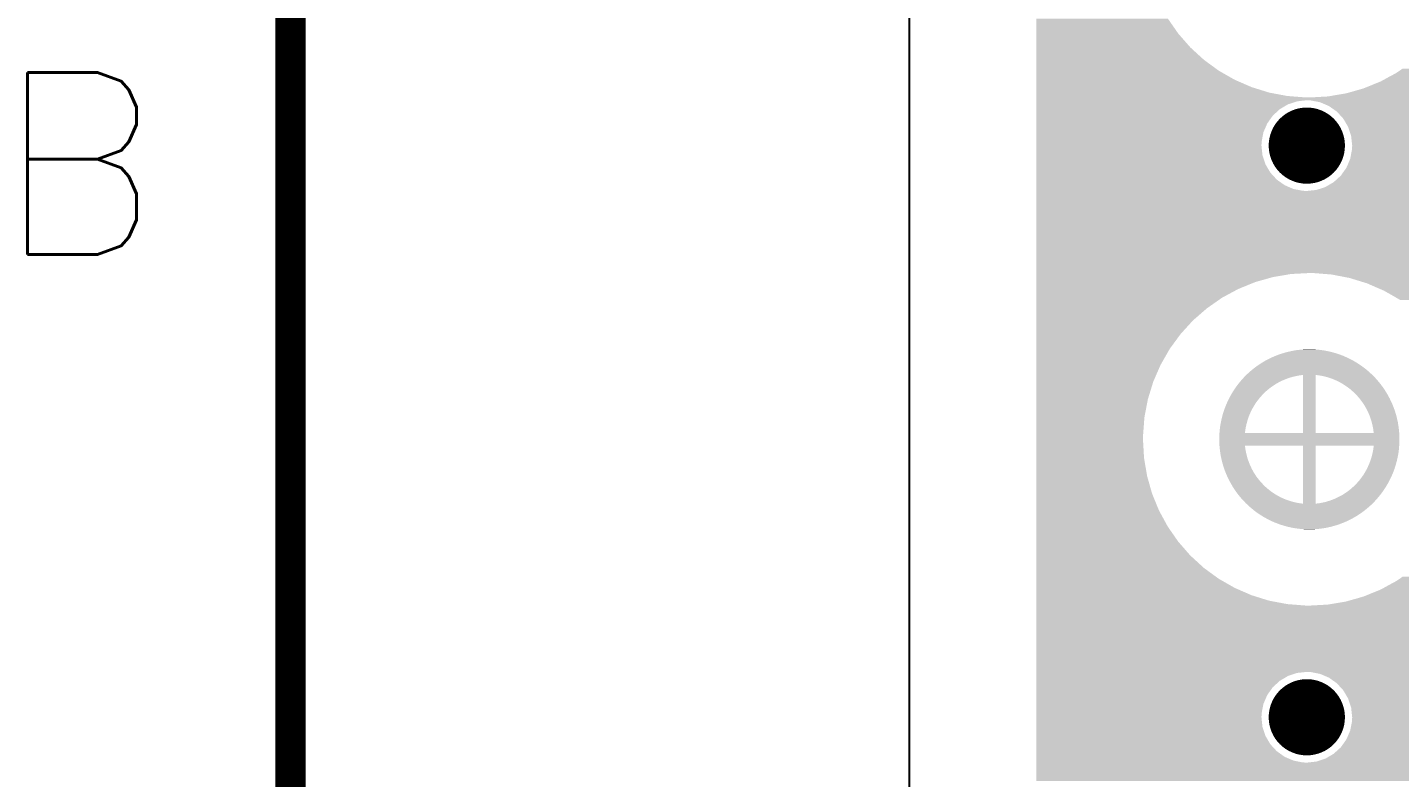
# Model space of a CAD drawing. Extents: x 295 to 953, y 10 to 290.
# Drawn here: x 487.64 to 510.26, y 207.37 to 219.75 of the extents above; entities that cross this region are included whole.
import ezdxf
from ezdxf.enums import TextEntityAlignment as Align

# ---------------------------------------------------------------- set-up
doc = ezdxf.new("R2010")
doc.units = 0
doc.header["$LTSCALE"] = 5
doc.header["$MEASUREMENT"] = 0
doc.layers.get('0').update_dxf_attribs({"linetype": 'CONTINUOUS', "lineweight": 25})
doc.layers.add('문자', color=4, linetype='CONTINUOUS')
doc.layers.add('테두리', color=3, linetype='CONTINUOUS')
doc.styles.get("Standard").update_dxf_attribs({"font": 'simplex.shx'})

# ---------------------------------------------------------------- blocks, each defined once
blk = doc.blocks.new('C')
at = {"layer": '테두리', "const_width": 0.5}
blk.add_lwpolyline([(15, 285), (15, 15), (405, 15), (405, 285), (15, 285)], dxfattribs=at)
at = {"layer": '문자'}
blk.add_text('B', height=3, dxfattribs=at).set_placement((11.5, 217.5), align=Align.MIDDLE)

msp = doc.modelspace()

# ---------------------------------------------------------------- linework, layer by layer
msp.add_line((502.179, 232.678), (502.179, 102.326))
msp.add_line((502.179, 232.678), (502.179, 102.326))
at = {"const_width": 0.629}
for points in [[(508.42, 217.796, 1), (509.048, 217.796, 1)], [(508.42, 208.366, 1), (509.048, 208.366, 1)]]:
    msp.add_lwpolyline(points, format="xyb", close=True, dxfattribs=at)
for points in [[(504.275, 219.644), (504.275, 219.893), (506.615, 219.644), (506.442, 219.893)], [(504.275, 219.416), (504.275, 219.644), (506.814, 219.416), (506.615, 219.644)], [(504.275, 219.211), (504.275, 219.416), (507.038, 219.211), (506.814, 219.416)], [(504.275, 219.032), (504.275, 219.211), (507.283, 219.032), (507.038, 219.211)], [(504.275, 218.882), (504.275, 219.032), (507.546, 218.882), (507.283, 219.032)], [(510.151, 218.963), (510.216, 218.999), (517.429, 218.963), (517.436, 218.999)], [(510.216, 218.999), (510.311, 219.065), (517.436, 218.999), (517.449, 219.065)], [(504.275, 218.761), (504.275, 218.882), (507.824, 218.761), (507.546, 218.882)], [(504.275, 218.671), (504.275, 218.761), (508.113, 218.671), (507.824, 218.761)], [(509.669, 218.74), (509.859, 218.817), (514.022, 218.74), (514.107, 218.817)], [(509.859, 218.817), (509.95, 218.854), (514.107, 218.817), (514.17, 218.854)], [(509.95, 218.854), (510.029, 218.897), (514.17, 218.854), (514.244, 218.897)], [(510.029, 218.897), (510.12, 218.947), (514.244, 218.897), (514.394, 218.947)], [(510.12, 218.947), (510.151, 218.963), (514.394, 218.947), (514.551, 218.963)], [(504.275, 218.615), (504.275, 218.671), (508.411, 218.615), (508.113, 218.671)], [(504.275, 218.591), (504.275, 218.615), (508.713, 218.591), (508.411, 218.615)], [(504.275, 218.59), (504.275, 218.591), (508.776, 218.59), (508.713, 218.591)], [(504.275, 218.582), (504.275, 218.59), (513.899, 218.582), (513.905, 218.59)], [(504.275, 218.544), (504.275, 218.582), (513.883, 218.544), (513.899, 218.582)], [(504.275, 218.527), (504.275, 218.544), (508.577, 218.527), (508.734, 218.544)], [(504.275, 218.478), (504.275, 218.527), (508.426, 218.478), (508.577, 218.527)], [(508.8, 218.541), (508.734, 218.544), (513.882, 218.541), (513.883, 218.544)], [(508.776, 218.59), (509.079, 218.607), (513.905, 218.59), (513.917, 218.607)], [(508.955, 218.511), (508.8, 218.541), (513.868, 218.511), (513.882, 218.541)], [(509.079, 218.607), (509.378, 218.657), (513.917, 218.607), (513.952, 218.657)], [(509.378, 218.657), (509.566, 218.71), (513.952, 218.657), (513.99, 218.71)], [(509.566, 218.71), (509.669, 218.74), (513.99, 218.71), (514.022, 218.74)], [(504.275, 218.398), (504.275, 218.478), (508.29, 218.398), (508.426, 218.478)], [(504.275, 218.291), (504.275, 218.398), (508.173, 218.291), (508.29, 218.398)], [(509.1, 218.448), (508.955, 218.511), (513.842, 218.448), (513.868, 218.511)], [(509.117, 218.436), (509.1, 218.448), (513.836, 218.436), (513.842, 218.448)], [(509.229, 218.357), (509.117, 218.436), (513.821, 218.357), (513.836, 218.436)], [(509.299, 218.281), (509.229, 218.357), (513.806, 218.281), (513.821, 218.357)], [(504.275, 218.162), (504.275, 218.291), (508.082, 218.162), (508.173, 218.291)], [(504.275, 218.017), (504.275, 218.162), (508.019, 218.017), (508.082, 218.162)], [(509.336, 218.24), (509.299, 218.281), (513.804, 218.24), (513.806, 218.281)], [(509.351, 218.215), (509.336, 218.24), (513.803, 218.215), (513.804, 218.24)], [(509.416, 218.104), (509.351, 218.215), (513.815, 218.104), (513.803, 218.215)], [(509.431, 218.058), (509.416, 218.104), (513.82, 218.058), (513.815, 218.104)], [(504.275, 217.862), (504.275, 218.017), (507.989, 217.862), (508.019, 218.017)], [(504.275, 217.796), (504.275, 217.862), (507.986, 217.796), (507.989, 217.862)], [(509.465, 217.953), (509.431, 218.058), (513.854, 217.953), (513.82, 218.058)], [(509.47, 217.908), (509.465, 217.953), (513.869, 217.908), (513.854, 217.953)], [(509.482, 217.796), (509.47, 217.908), (513.934, 217.796), (513.869, 217.908)], [(504.275, 217.639), (504.275, 217.796), (508.003, 217.639), (507.986, 217.796)], [(504.275, 217.489), (504.275, 217.639), (508.052, 217.489), (508.003, 217.639)], [(509.449, 217.575), (509.464, 217.655), (514.168, 217.575), (514.056, 217.655)], [(509.464, 217.655), (509.479, 217.73), (514.056, 217.655), (513.987, 217.73)], [(509.479, 217.73), (509.481, 217.771), (513.987, 217.73), (513.949, 217.771)], [(509.481, 217.771), (509.482, 217.796), (513.949, 217.771), (513.934, 217.796)], [(504.275, 217.352), (504.275, 217.489), (508.132, 217.352), (508.052, 217.489)], [(509.331, 217.352), (509.386, 217.43), (535.164, 217.352), (535.118, 217.43)], [(509.386, 217.43), (509.402, 217.467), (535.118, 217.43), (535.097, 217.467)], [(509.402, 217.467), (509.404, 217.47), (514.551, 217.467), (514.485, 217.47)], [(509.404, 217.47), (509.417, 217.5), (514.485, 217.47), (514.33, 217.5)], [(509.417, 217.5), (509.443, 217.563), (514.33, 217.5), (514.185, 217.563)], [(509.443, 217.563), (509.449, 217.575), (514.185, 217.563), (514.168, 217.575)], [(504.275, 217.235), (504.275, 217.352), (508.239, 217.235), (508.132, 217.352)], [(504.275, 217.144), (504.275, 217.235), (508.368, 217.144), (508.239, 217.235)], [(509.092, 217.144), (509.178, 217.194), (535.4, 217.144), (535.329, 217.194)], [(509.178, 217.194), (509.223, 217.235), (535.329, 217.194), (535.271, 217.235)], [(509.223, 217.235), (509.295, 217.301), (535.271, 217.235), (535.211, 217.301)], [(509.295, 217.301), (509.331, 217.352), (535.211, 217.301), (535.164, 217.352)], [(504.275, 217.081), (504.275, 217.144), (508.513, 217.081), (508.368, 217.144)], [(504.275, 217.051), (504.275, 217.081), (508.668, 217.051), (508.513, 217.081)], [(504.275, 217.048), (504.275, 217.051), (508.734, 217.048), (508.668, 217.051)], [(504.275, 216.962), (504.275, 217.048), (573.321, 216.962), (573.17, 217.048)], [(504.275, 216.906), (504.275, 216.962), (573.487, 216.906), (573.321, 216.962)], [(508.734, 217.048), (508.761, 217.051), (535.766, 217.048), (535.7, 217.051)], [(508.761, 217.051), (508.891, 217.065), (535.7, 217.051), (535.63, 217.065)], [(508.891, 217.065), (508.942, 217.081), (535.63, 217.065), (535.545, 217.081)], [(508.942, 217.081), (509.041, 217.114), (535.545, 217.081), (535.469, 217.114)], [(509.041, 217.114), (509.092, 217.144), (535.469, 217.114), (535.4, 217.144)], [(504.275, 216.883), (504.275, 216.906), (573.66, 216.883), (573.487, 216.906)], [(504.275, 216.882), (504.275, 216.883), (573.694, 216.882), (573.66, 216.883)], [(504.275, 216.868), (504.275, 216.882), (630.273, 216.868), (630.273, 216.882)], [(504.275, 216.851), (504.275, 216.868), (514.394, 216.851), (514.551, 216.868)], [(504.275, 216.802), (504.275, 216.851), (514.244, 216.802), (514.394, 216.851)], [(504.275, 216.722), (504.275, 216.802), (514.107, 216.722), (514.244, 216.802)], [(504.275, 216.615), (504.275, 216.722), (513.99, 216.615), (514.107, 216.722)], [(504.275, 216.486), (504.275, 216.615), (513.899, 216.486), (513.99, 216.615)], [(504.275, 216.341), (504.275, 216.486), (513.836, 216.341), (513.899, 216.486)], [(504.275, 216.186), (504.275, 216.341), (513.806, 216.186), (513.836, 216.341)], [(504.275, 216.12), (504.275, 216.186), (513.803, 216.12), (513.806, 216.186)], [(504.275, 215.962), (504.275, 216.12), (513.82, 215.962), (513.803, 216.12)], [(504.275, 215.812), (504.275, 215.962), (513.869, 215.812), (513.82, 215.962)], [(504.275, 215.694), (504.275, 215.812), (513.938, 215.694), (513.869, 215.812)], [(504.275, 215.678), (504.275, 215.694), (508.473, 215.678), (508.776, 215.694)], [(504.275, 215.627), (504.275, 215.678), (508.174, 215.627), (508.473, 215.678)], [(504.275, 215.545), (504.275, 215.627), (507.883, 215.545), (508.174, 215.627)], [(508.838, 215.694), (508.776, 215.694), (513.939, 215.694), (513.938, 215.694)], [(509.067, 215.676), (508.838, 215.694), (513.949, 215.676), (513.939, 215.694)], [(509.141, 215.67), (509.067, 215.676), (513.954, 215.67), (513.949, 215.676)], [(509.438, 215.613), (509.141, 215.67), (514.006, 215.613), (513.954, 215.67)], [(509.614, 215.559), (509.438, 215.613), (514.056, 215.559), (514.006, 215.613)], [(504.275, 215.43), (504.275, 215.545), (507.602, 215.43), (507.883, 215.545)], [(504.275, 215.286), (504.275, 215.43), (507.335, 215.286), (507.602, 215.43)], [(509.728, 215.524), (509.614, 215.559), (514.105, 215.524), (514.056, 215.559)], [(509.858, 215.467), (509.728, 215.524), (514.185, 215.467), (514.105, 215.524)], [(510.001, 215.405), (509.858, 215.467), (514.33, 215.405), (514.185, 215.467)], [(510.006, 215.403), (510.001, 215.405), (514.34, 215.403), (514.33, 215.405)], [(510.056, 215.374), (510.006, 215.403), (514.485, 215.374), (514.34, 215.403)], [(510.061, 215.372), (510.056, 215.374), (514.551, 215.372), (514.485, 215.374)], [(510.211, 215.286), (510.061, 215.372), (522.297, 215.286), (522.456, 215.372)], [(504.275, 215.112), (504.275, 215.286), (507.087, 215.112), (507.335, 215.286)], [(510.269, 215.252), (510.211, 215.286), (522.249, 215.252), (522.297, 215.286)], [(504.275, 214.913), (504.275, 215.112), (506.858, 214.913), (507.087, 215.112)], [(504.275, 214.689), (504.275, 214.913), (506.654, 214.689), (506.858, 214.913)], [(504.275, 214.445), (504.275, 214.689), (506.475, 214.445), (506.654, 214.689)], [(504.275, 214.181), (504.275, 214.445), (506.324, 214.181), (506.475, 214.445)], [(507.974, 214.202), (508.027, 214.234), (509.577, 214.202), (509.525, 214.234)], [(508.027, 214.234), (508.034, 214.239), (509.525, 214.234), (509.517, 214.239)], [(508.034, 214.239), (508.089, 214.268), (509.517, 214.239), (509.464, 214.268)], [(508.089, 214.268), (508.096, 214.272), (509.464, 214.268), (509.455, 214.272)], [(508.096, 214.272), (508.152, 214.299), (509.455, 214.272), (509.4, 214.299)], [(508.152, 214.299), (508.16, 214.303), (509.4, 214.299), (509.391, 214.303)], [(508.16, 214.303), (508.217, 214.328), (509.391, 214.303), (509.336, 214.328)], [(508.217, 214.328), (508.225, 214.331), (509.336, 214.328), (509.326, 214.331)], [(508.225, 214.331), (508.283, 214.353), (509.326, 214.331), (509.27, 214.353)], [(508.283, 214.353), (508.291, 214.356), (509.27, 214.353), (509.26, 214.356)], [(508.291, 214.356), (508.35, 214.374), (509.26, 214.356), (509.202, 214.374)], [(508.35, 214.374), (508.358, 214.377), (509.202, 214.374), (509.193, 214.377)], [(508.358, 214.377), (508.418, 214.393), (509.193, 214.377), (509.134, 214.393)], [(508.418, 214.393), (508.426, 214.395), (509.134, 214.393), (509.125, 214.395)], [(508.426, 214.395), (508.487, 214.408), (509.125, 214.395), (509.066, 214.408)], [(508.487, 214.408), (508.495, 214.41), (509.066, 214.408), (509.055, 214.41)], [(508.495, 214.41), (508.557, 214.421), (509.055, 214.41), (508.996, 214.421)], [(508.557, 214.421), (508.565, 214.422), (508.996, 214.421), (508.985, 214.422)], [(508.565, 214.422), (508.627, 214.429), (508.985, 214.422), (508.926, 214.429)], [(508.627, 214.429), (508.635, 214.43), (508.926, 214.429), (508.914, 214.43)], [(508.635, 214.43), (508.699, 214.435), (508.914, 214.43), (508.856, 214.435)], [(508.699, 214.435), (508.705, 214.435), (508.856, 214.435), (508.84, 214.435)], [(508.705, 214.435), (508.775, 214.437), (508.84, 214.435), (508.785, 214.437)], [(508.775, 214.437), (508.776, 214.437), (508.785, 214.437), (508.776, 214.437)], [(504.275, 213.903), (504.275, 214.181), (506.203, 213.903), (506.324, 214.181)], [(507.718, 213.994), (507.729, 214.005), (508.553, 213.994), (508.612, 214.005)], [(507.729, 214.005), (507.737, 214.013), (508.612, 214.005), (508.671, 214.013)], [(507.737, 214.013), (507.746, 214.022), (509.815, 214.013), (509.806, 214.022)], [(507.746, 214.022), (507.752, 214.028), (509.806, 214.022), (509.799, 214.028)], [(507.752, 214.028), (507.798, 214.069), (509.799, 214.028), (509.754, 214.069)], [(507.798, 214.069), (507.805, 214.075), (509.754, 214.069), (509.747, 214.075)], [(507.805, 214.075), (507.852, 214.115), (509.747, 214.075), (509.7, 214.115)], [(507.852, 214.115), (507.859, 214.12), (509.7, 214.115), (509.692, 214.12)], [(507.859, 214.12), (507.908, 214.157), (509.692, 214.12), (509.644, 214.157)], [(507.908, 214.157), (507.916, 214.163), (509.644, 214.157), (509.636, 214.163)], [(507.916, 214.163), (507.967, 214.197), (509.636, 214.163), (509.585, 214.197)], [(507.967, 214.197), (507.974, 214.202), (509.585, 214.197), (509.577, 214.202)], [(508.671, 213.056), (508.671, 214.013), (508.881, 213.056), (508.881, 214.013)], [(508.911, 214.009), (508.881, 214.013), (509.818, 214.009), (509.815, 214.013)], [(508.97, 214), (508.911, 214.009), (509.828, 214), (509.818, 214.009)], [(509.028, 213.988), (508.97, 214), (509.84, 213.988), (509.828, 214)], [(504.275, 213.614), (504.275, 213.903), (506.114, 213.614), (506.203, 213.903)], [(507.528, 213.757), (507.553, 213.795), (508.077, 213.757), (508.123, 213.795)], [(507.553, 213.795), (507.567, 213.815), (508.123, 213.795), (508.151, 213.815)], [(507.567, 213.815), (507.578, 213.83), (508.151, 213.815), (508.171, 213.83)], [(507.578, 213.83), (507.603, 213.862), (508.171, 213.83), (508.221, 213.862)], [(507.603, 213.862), (507.61, 213.872), (508.221, 213.862), (508.238, 213.872)], [(507.61, 213.872), (507.626, 213.892), (508.238, 213.872), (508.273, 213.892)], [(507.626, 213.892), (507.649, 213.919), (508.273, 213.892), (508.327, 213.919)], [(507.649, 213.919), (507.655, 213.926), (508.327, 213.919), (508.344, 213.926)], [(507.655, 213.926), (507.669, 213.942), (508.344, 213.926), (508.382, 213.942)], [(507.669, 213.942), (507.688, 213.963), (508.382, 213.942), (508.438, 213.963)], [(507.688, 213.963), (507.702, 213.978), (508.438, 213.963), (508.488, 213.978)], [(507.702, 213.978), (507.704, 213.98), (508.488, 213.978), (508.495, 213.98)], [(507.704, 213.98), (507.718, 213.994), (508.495, 213.98), (508.553, 213.994)], [(509.086, 213.972), (509.028, 213.988), (509.856, 213.972), (509.84, 213.988)], [(509.143, 213.953), (509.087, 213.972), (509.873, 213.953), (509.856, 213.972)], [(509.198, 213.931), (509.143, 213.953), (509.893, 213.931), (509.873, 213.953)], [(509.223, 213.919), (509.198, 213.931), (509.903, 213.919), (509.893, 213.931)], [(509.252, 213.906), (509.223, 213.919), (509.914, 213.906), (509.903, 213.919)], [(509.305, 213.877), (509.252, 213.906), (509.937, 213.877), (509.914, 213.906)], [(509.326, 213.865), (509.305, 213.877), (509.948, 213.865), (509.937, 213.877)], [(509.356, 213.846), (509.326, 213.865), (509.961, 213.846), (509.948, 213.865)], [(509.405, 213.812), (509.356, 213.846), (509.987, 213.812), (509.961, 213.846)], [(509.411, 213.808), (509.405, 213.812), (509.99, 213.808), (509.987, 213.812)], [(509.453, 213.776), (509.411, 213.808), (510.011, 213.776), (509.99, 213.808)], [(509.483, 213.749), (509.453, 213.776), (510.029, 213.749), (510.011, 213.776)], [(504.275, 213.316), (504.275, 213.614), (506.057, 213.316), (506.114, 213.614)], [(507.409, 213.532), (507.426, 213.572), (507.881, 213.532), (507.908, 213.572)], [(507.426, 213.572), (507.43, 213.581), (507.908, 213.572), (507.915, 213.581)], [(507.43, 213.581), (507.453, 213.628), (507.915, 213.581), (507.952, 213.628)], [(507.453, 213.628), (507.457, 213.635), (507.952, 213.628), (507.957, 213.635)], [(507.457, 213.635), (507.478, 213.673), (507.957, 213.635), (507.991, 213.673)], [(507.478, 213.673), (507.491, 213.697), (507.991, 213.673), (508.014, 213.697)], [(507.491, 213.697), (507.503, 213.716), (508.014, 213.697), (508.032, 213.716)], [(507.503, 213.716), (507.527, 213.757), (508.032, 213.716), (508.076, 213.757)], [(507.527, 213.757), (507.528, 213.757), (508.076, 213.757), (508.077, 213.757)], [(509.498, 213.736), (509.483, 213.749), (510.037, 213.736), (510.029, 213.749)], [(509.541, 213.695), (509.498, 213.736), (510.062, 213.695), (510.037, 213.736)], [(509.546, 213.689), (509.541, 213.695), (510.066, 213.689), (510.062, 213.695)], [(509.581, 213.651), (509.546, 213.689), (510.086, 213.651), (510.066, 213.689)], [(509.601, 213.627), (509.581, 213.651), (510.099, 213.627), (510.086, 213.651)], [(509.619, 213.604), (509.601, 213.627), (510.11, 213.604), (510.099, 213.627)], [(509.649, 213.563), (509.619, 213.604), (510.13, 213.563), (510.11, 213.604)], [(509.654, 213.556), (509.649, 213.563), (510.133, 213.556), (510.13, 213.563)], [(509.687, 213.506), (509.654, 213.556), (510.154, 213.506), (510.133, 213.556)], [(507.333, 213.305), (507.336, 213.318), (507.77, 213.305), (507.774, 213.318)], [(507.336, 213.318), (507.351, 213.373), (507.774, 213.318), (507.796, 213.373)], [(507.351, 213.374), (507.369, 213.428), (507.796, 213.374), (507.822, 213.428)], [(507.351, 213.373), (507.351, 213.374), (507.796, 213.373), (507.796, 213.374)], [(507.369, 213.428), (507.373, 213.441), (507.822, 213.428), (507.828, 213.441)], [(507.373, 213.441), (507.388, 213.481), (507.828, 213.441), (507.85, 213.481)], [(507.388, 213.481), (507.398, 213.507), (507.85, 213.481), (507.866, 213.507)], [(507.398, 213.507), (507.409, 213.532), (507.866, 213.507), (507.881, 213.532)], [(509.691, 213.498), (509.687, 213.506), (510.157, 213.498), (510.154, 213.506)], [(509.717, 213.454), (509.691, 213.498), (510.174, 213.454), (510.157, 213.498)], [(509.728, 213.432), (509.717, 213.454), (510.182, 213.432), (510.174, 213.454)], [(509.743, 213.401), (509.728, 213.432), (510.192, 213.401), (510.182, 213.432)], [(509.759, 213.365), (509.743, 213.401), (510.203, 213.365), (510.192, 213.401)], [(509.767, 213.346), (509.759, 213.365), (510.208, 213.346), (510.203, 213.365)], [(509.785, 213.296), (509.767, 213.346), (510.221, 213.296), (510.208, 213.346)], [(504.275, 213.014), (504.275, 213.316), (506.034, 213.014), (506.057, 213.316)], [(507.297, 213.097), (507.303, 213.145), (507.719, 213.097), (507.727, 213.145)], [(507.297, 213.086), (507.297, 213.097), (507.718, 213.086), (507.719, 213.097)], [(507.303, 213.145), (507.306, 213.167), (507.727, 213.145), (507.732, 213.167)], [(507.306, 213.167), (507.312, 213.204), (507.732, 213.167), (507.74, 213.204)], [(507.312, 213.204), (507.318, 213.236), (507.74, 213.204), (507.749, 213.236)], [(507.318, 213.236), (507.323, 213.261), (507.749, 213.236), (507.755, 213.261)], [(507.323, 213.261), (507.333, 213.305), (507.755, 213.261), (507.77, 213.305)], [(509.787, 213.29), (509.785, 213.296), (510.222, 213.29), (510.221, 213.296)], [(509.805, 213.232), (509.787, 213.29), (510.235, 213.232), (510.222, 213.29)], [(509.806, 213.227), (509.805, 213.232), (510.236, 213.227), (510.235, 213.232)], [(509.819, 213.174), (509.806, 213.227), (510.244, 213.174), (510.236, 213.227)], [(509.822, 213.158), (509.819, 213.174), (510.247, 213.158), (510.244, 213.174)], [(509.83, 213.115), (509.822, 213.158), (510.252, 213.115), (510.247, 213.158)], [(509.833, 213.088), (509.83, 213.115), (510.255, 213.088), (510.252, 213.115)], [(504.275, 212.951), (504.275, 213.014), (506.033, 212.951), (506.034, 213.014)], [(504.275, 212.649), (504.275, 212.951), (506.05, 212.649), (506.033, 212.951)], [(507.29, 212.956), (507.292, 213.017), (510.261, 212.956), (510.26, 213.017)], [(507.29, 212.947), (507.29, 212.956), (510.262, 212.947), (510.261, 212.956)], [(507.292, 212.885), (507.29, 212.947), (510.26, 212.885), (510.262, 212.947)], [(507.292, 213.026), (507.294, 213.056), (510.259, 213.026), (510.257, 213.056)], [(507.292, 213.017), (507.292, 213.026), (510.26, 213.017), (510.259, 213.026)], [(507.292, 212.876), (507.292, 212.885), (510.26, 212.876), (510.26, 212.885)], [(507.294, 212.847), (507.292, 212.876), (510.257, 212.847), (510.26, 212.876)], [(507.294, 213.056), (507.297, 213.086), (507.714, 213.056), (507.718, 213.086)], [(509.837, 213.056), (509.833, 213.088), (510.257, 213.056), (510.255, 213.088)], [(504.275, 212.35), (504.275, 212.649), (506.1, 212.35), (506.05, 212.649)], [(507.296, 212.815), (507.294, 212.847), (507.718, 212.815), (507.714, 212.847)], [(507.3, 212.787), (507.296, 212.815), (507.722, 212.787), (507.718, 212.815)], [(507.305, 212.745), (507.3, 212.787), (507.73, 212.745), (507.722, 212.787)], [(507.307, 212.728), (507.305, 212.745), (507.733, 212.728), (507.73, 212.745)], [(507.316, 212.675), (507.307, 212.728), (507.746, 212.675), (507.733, 212.728)], [(507.317, 212.67), (507.316, 212.675), (507.747, 212.67), (507.746, 212.675)], [(507.329, 212.613), (507.317, 212.67), (507.764, 212.613), (507.747, 212.67)], [(508.671, 211.89), (508.671, 212.847), (508.881, 211.89), (508.881, 212.847)], [(509.782, 212.597), (509.796, 212.641), (510.219, 212.597), (510.228, 212.641)], [(509.796, 212.641), (509.803, 212.666), (510.228, 212.641), (510.234, 212.666)], [(509.803, 212.666), (509.812, 212.699), (510.234, 212.666), (510.24, 212.699)], [(509.812, 212.699), (509.82, 212.736), (510.24, 212.699), (510.246, 212.736)], [(509.82, 212.736), (509.825, 212.757), (510.246, 212.736), (510.249, 212.757)], [(509.825, 212.757), (509.832, 212.806), (510.249, 212.757), (510.254, 212.806)], [(509.832, 212.806), (509.834, 212.816), (510.254, 212.806), (510.255, 212.816)], [(509.834, 212.816), (509.837, 212.847), (510.255, 212.816), (510.257, 212.847)], [(507.331, 212.606), (507.329, 212.613), (507.767, 212.606), (507.764, 212.613)], [(507.344, 212.557), (507.331, 212.606), (507.785, 212.557), (507.767, 212.606)], [(507.349, 212.538), (507.344, 212.557), (507.793, 212.538), (507.785, 212.557)], [(507.36, 212.502), (507.349, 212.538), (507.809, 212.502), (507.793, 212.538)], [(507.37, 212.471), (507.36, 212.502), (507.824, 212.471), (507.809, 212.502)], [(507.378, 212.449), (507.37, 212.471), (507.835, 212.449), (507.824, 212.471)], [(507.394, 212.404), (507.378, 212.449), (507.86, 212.404), (507.835, 212.449)], [(509.686, 212.396), (509.702, 212.422), (510.154, 212.396), (510.164, 212.422)], [(509.702, 212.422), (509.723, 212.462), (510.164, 212.422), (510.179, 212.462)], [(509.723, 212.462), (509.73, 212.475), (510.179, 212.462), (510.183, 212.475)], [(509.73, 212.475), (509.755, 212.529), (510.183, 212.475), (510.2, 212.529)], [(509.755, 212.529), (509.777, 212.585), (510.2, 212.529), (510.215, 212.585)], [(509.777, 212.585), (509.782, 212.597), (510.215, 212.585), (510.219, 212.597)], [(504.275, 212.058), (504.275, 212.35), (506.182, 212.058), (506.1, 212.35)], [(507.398, 212.397), (507.394, 212.404), (507.865, 212.397), (507.86, 212.404)], [(507.419, 212.346), (507.398, 212.397), (507.897, 212.346), (507.865, 212.397)], [(507.422, 212.339), (507.419, 212.346), (507.902, 212.339), (507.897, 212.346)], [(507.442, 212.298), (507.422, 212.339), (507.933, 212.298), (507.902, 212.339)], [(507.453, 212.276), (507.442, 212.298), (507.951, 212.276), (507.933, 212.298)], [(507.466, 212.252), (507.453, 212.276), (507.971, 212.252), (507.951, 212.276)], [(507.486, 212.214), (507.466, 212.252), (508.006, 212.214), (507.971, 212.252)], [(507.49, 212.208), (507.486, 212.214), (508.011, 212.208), (508.006, 212.214)], [(507.515, 212.166), (507.49, 212.208), (508.054, 212.166), (508.011, 212.208)], [(509.475, 212.146), (509.519, 212.186), (510.024, 212.146), (510.049, 212.186)], [(509.519, 212.186), (509.538, 212.206), (510.049, 212.186), (510.061, 212.206)], [(509.538, 212.206), (509.561, 212.229), (510.061, 212.206), (510.074, 212.229)], [(509.561, 212.229), (509.594, 212.268), (510.074, 212.229), (510.095, 212.268)], [(509.594, 212.268), (509.6, 212.274), (510.095, 212.268), (510.098, 212.274)], [(509.6, 212.274), (509.637, 212.322), (510.098, 212.274), (510.121, 212.322)], [(509.637, 212.322), (509.643, 212.331), (510.121, 212.322), (510.126, 212.331)], [(509.643, 212.331), (509.671, 212.371), (510.126, 212.331), (510.143, 212.371)], [(509.671, 212.371), (509.686, 212.396), (510.143, 212.371), (510.154, 212.396)], [(504.275, 211.777), (504.275, 212.058), (506.297, 211.777), (506.182, 212.058)], [(507.523, 212.153), (507.515, 212.166), (508.069, 212.153), (508.054, 212.166)], [(507.54, 212.127), (507.523, 212.153), (508.099, 212.127), (508.069, 212.153)], [(507.562, 212.095), (507.54, 212.127), (508.141, 212.095), (508.099, 212.127)], [(507.565, 212.09), (507.562, 212.095), (508.146, 212.09), (508.141, 212.095)], [(507.59, 212.056), (507.565, 212.09), (508.196, 212.056), (508.146, 212.09)], [(507.604, 212.038), (507.59, 212.056), (508.226, 212.038), (508.196, 212.056)], [(507.614, 212.025), (507.604, 212.038), (508.247, 212.025), (508.226, 212.038)], [(507.638, 211.997), (507.614, 212.025), (508.299, 211.997), (508.247, 212.025)], [(507.649, 211.983), (507.638, 211.997), (508.329, 211.983), (508.299, 211.997)], [(507.659, 211.972), (507.649, 211.983), (508.354, 211.972), (508.329, 211.983)], [(507.679, 211.95), (507.659, 211.972), (508.409, 211.95), (508.354, 211.972)], [(509.114, 211.94), (509.17, 211.96), (509.864, 211.94), (509.882, 211.96)], [(509.17, 211.96), (509.208, 211.976), (509.882, 211.96), (509.897, 211.976)], [(509.208, 211.976), (509.225, 211.984), (509.897, 211.976), (509.903, 211.984)], [(509.225, 211.984), (509.279, 212.011), (509.903, 211.984), (509.925, 212.011)], [(509.279, 212.011), (509.314, 212.031), (509.925, 212.011), (509.942, 212.031)], [(509.314, 212.031), (509.331, 212.04), (509.942, 212.031), (509.949, 212.04)], [(509.331, 212.04), (509.381, 212.073), (509.949, 212.04), (509.974, 212.073)], [(509.381, 212.073), (509.401, 212.087), (509.974, 212.073), (509.984, 212.087)], [(509.401, 212.087), (509.429, 212.108), (509.984, 212.087), (509.999, 212.108)], [(509.429, 212.108), (509.475, 212.146), (509.999, 212.108), (510.024, 212.146)], [(504.275, 211.511), (504.275, 211.777), (506.442, 211.511), (506.297, 211.777)], [(507.696, 211.931), (507.679, 211.95), (508.465, 211.931), (508.409, 211.95)], [(507.712, 211.915), (507.696, 211.931), (508.523, 211.915), (508.466, 211.931)], [(507.696, 211.931), (507.696, 211.931), (508.466, 211.931), (508.465, 211.931)], [(507.724, 211.902), (507.712, 211.915), (508.582, 211.902), (508.523, 211.915)], [(507.733, 211.893), (507.724, 211.902), (508.641, 211.893), (508.582, 211.902)], [(507.737, 211.89), (507.733, 211.893), (508.671, 211.89), (508.641, 211.893)], [(507.746, 211.881), (507.737, 211.89), (509.806, 211.881), (509.815, 211.89)], [(507.753, 211.874), (507.746, 211.881), (509.8, 211.874), (509.806, 211.881)], [(507.798, 211.833), (507.753, 211.874), (509.754, 211.833), (509.8, 211.874)], [(507.805, 211.827), (507.798, 211.833), (509.747, 211.827), (509.754, 211.833)], [(507.852, 211.788), (507.805, 211.827), (509.7, 211.788), (509.747, 211.827)], [(507.859, 211.782), (507.852, 211.788), (509.693, 211.782), (509.7, 211.788)], [(507.908, 211.745), (507.859, 211.782), (509.643, 211.745), (509.693, 211.782)], [(507.916, 211.74), (507.908, 211.745), (509.636, 211.74), (509.643, 211.745)], [(507.966, 211.706), (507.916, 211.74), (509.585, 211.706), (509.636, 211.74)], [(508.881, 211.89), (508.94, 211.897), (509.815, 211.89), (509.822, 211.897)], [(508.94, 211.897), (508.999, 211.908), (509.822, 211.897), (509.833, 211.908)], [(508.999, 211.908), (509.057, 211.922), (509.833, 211.908), (509.848, 211.922)], [(509.057, 211.922), (509.063, 211.924), (509.848, 211.922), (509.849, 211.924)], [(509.063, 211.924), (509.114, 211.94), (509.849, 211.924), (509.864, 211.94)], [(504.275, 211.262), (504.275, 211.511), (506.615, 211.262), (506.442, 211.511)], [(507.974, 211.701), (507.966, 211.706), (509.578, 211.701), (509.585, 211.706)], [(508.026, 211.668), (507.974, 211.701), (509.525, 211.668), (509.578, 211.701)], [(508.035, 211.664), (508.026, 211.668), (509.517, 211.664), (509.525, 211.668)], [(508.088, 211.634), (508.035, 211.664), (509.463, 211.634), (509.517, 211.664)], [(508.097, 211.63), (508.088, 211.634), (509.455, 211.63), (509.463, 211.634)], [(508.151, 211.603), (508.097, 211.63), (509.4, 211.603), (509.455, 211.63)], [(508.16, 211.599), (508.151, 211.603), (509.392, 211.599), (509.4, 211.603)], [(508.216, 211.575), (508.16, 211.599), (509.335, 211.575), (509.392, 211.599)], [(508.225, 211.572), (508.216, 211.575), (509.327, 211.572), (509.335, 211.575)], [(508.282, 211.55), (508.225, 211.572), (509.269, 211.55), (509.327, 211.572)], [(508.291, 211.547), (508.282, 211.55), (509.261, 211.547), (509.269, 211.55)], [(508.349, 211.528), (508.291, 211.547), (509.202, 211.528), (509.261, 211.547)], [(508.359, 211.526), (508.349, 211.528), (509.194, 211.526), (509.202, 211.528)], [(508.417, 211.509), (508.359, 211.526), (509.134, 211.509), (509.194, 211.526)], [(508.427, 211.507), (508.417, 211.509), (509.125, 211.507), (509.134, 211.509)], [(508.486, 211.494), (508.427, 211.507), (509.065, 211.494), (509.125, 211.507)], [(508.496, 211.492), (508.486, 211.494), (509.056, 211.492), (509.065, 211.494)], [(508.556, 211.482), (508.496, 211.492), (508.995, 211.482), (509.056, 211.492)], [(508.566, 211.481), (508.556, 211.482), (508.987, 211.481), (508.995, 211.482)], [(508.626, 211.473), (508.566, 211.481), (508.924, 211.473), (508.987, 211.481)], [(508.637, 211.472), (508.626, 211.473), (508.917, 211.472), (508.924, 211.473)], [(508.696, 211.468), (508.637, 211.472), (508.853, 211.468), (508.917, 211.472)], [(508.712, 211.467), (508.696, 211.468), (508.846, 211.467), (508.853, 211.468)], [(508.767, 211.466), (508.712, 211.467), (508.777, 211.466), (508.846, 211.467)], [(508.776, 211.466), (508.767, 211.466), (508.776, 211.466), (508.777, 211.466)], [(504.275, 211.034), (504.275, 211.262), (506.814, 211.034), (506.615, 211.262)], [(504.275, 210.829), (504.275, 211.034), (507.038, 210.829), (506.814, 211.034)], [(504.275, 210.65), (504.275, 210.829), (507.283, 210.65), (507.038, 210.829)], [(504.275, 210.5), (504.275, 210.65), (507.546, 210.5), (507.283, 210.65)], [(510.151, 210.581), (510.216, 210.617), (517.429, 210.581), (517.436, 210.617)], [(510.216, 210.617), (510.311, 210.683), (517.436, 210.617), (517.449, 210.683)], [(504.275, 210.379), (504.275, 210.5), (507.824, 210.379), (507.546, 210.5)], [(504.275, 210.289), (504.275, 210.379), (508.113, 210.289), (507.824, 210.379)], [(509.669, 210.358), (509.859, 210.435), (514.022, 210.358), (514.107, 210.435)], [(509.859, 210.435), (509.95, 210.472), (514.107, 210.435), (514.17, 210.472)], [(509.95, 210.472), (510.029, 210.515), (514.17, 210.472), (514.244, 210.515)], [(510.029, 210.515), (510.12, 210.565), (514.244, 210.515), (514.394, 210.565)], [(510.12, 210.565), (510.151, 210.581), (514.394, 210.565), (514.551, 210.581)], [(504.275, 210.233), (504.275, 210.289), (508.411, 210.233), (508.113, 210.289)], [(504.275, 210.209), (504.275, 210.233), (508.713, 210.209), (508.411, 210.233)], [(504.275, 210.208), (504.275, 210.209), (508.776, 210.208), (508.713, 210.209)], [(504.275, 210.2), (504.275, 210.208), (513.899, 210.2), (513.905, 210.208)], [(504.275, 210.054), (504.275, 210.2), (513.836, 210.054), (513.899, 210.2)], [(508.776, 210.208), (509.079, 210.225), (513.905, 210.208), (513.917, 210.225)], [(509.079, 210.225), (509.378, 210.275), (513.917, 210.225), (513.952, 210.275)], [(509.378, 210.275), (509.566, 210.328), (513.952, 210.275), (513.99, 210.328)], [(509.566, 210.328), (509.669, 210.358), (513.99, 210.328), (514.022, 210.358)], [(504.275, 209.899), (504.275, 210.054), (513.806, 209.899), (513.836, 210.054)], [(504.275, 209.833), (504.275, 209.899), (513.803, 209.833), (513.806, 209.899)], [(504.275, 209.676), (504.275, 209.833), (513.82, 209.676), (513.803, 209.833)], [(504.275, 209.526), (504.275, 209.676), (513.869, 209.526), (513.82, 209.676)], [(504.275, 209.389), (504.275, 209.526), (513.949, 209.389), (513.869, 209.526)], [(504.275, 209.273), (504.275, 209.389), (514.056, 209.273), (513.949, 209.389)], [(504.275, 209.181), (504.275, 209.273), (514.185, 209.181), (514.056, 209.273)], [(504.275, 209.118), (504.275, 209.181), (514.33, 209.118), (514.185, 209.181)], [(504.275, 209.114), (504.275, 209.118), (514.351, 209.114), (514.33, 209.118)], [(504.275, 209.098), (504.275, 209.114), (508.577, 209.098), (508.734, 209.114)], [(504.275, 209.048), (504.275, 209.098), (508.426, 209.048), (508.577, 209.098)], [(504.275, 208.968), (504.275, 209.048), (508.29, 208.968), (508.426, 209.048)], [(508.8, 209.112), (508.734, 209.114), (514.366, 209.112), (514.351, 209.114)], [(508.92, 209.088), (508.8, 209.112), (514.485, 209.088), (514.366, 209.112)], [(508.934, 209.085), (508.92, 209.088), (514.551, 209.085), (514.485, 209.088)], [(508.955, 209.081), (508.934, 209.085), (591.506, 209.081), (591.506, 209.085)], [(509.1, 209.019), (508.955, 209.081), (591.506, 209.019), (591.506, 209.081)], [(504.275, 208.862), (504.275, 208.968), (508.173, 208.862), (508.29, 208.968)], [(504.275, 208.733), (504.275, 208.862), (508.082, 208.733), (508.173, 208.862)], [(509.229, 208.927), (509.1, 209.019), (591.506, 208.927), (591.506, 209.019)], [(509.336, 208.81), (509.229, 208.927), (591.506, 208.81), (591.506, 208.927)], [(509.416, 208.674), (509.336, 208.81), (591.506, 208.674), (591.506, 208.81)], [(504.275, 208.587), (504.275, 208.733), (508.019, 208.587), (508.082, 208.733)], [(504.275, 208.432), (504.275, 208.587), (507.989, 208.432), (508.019, 208.587)], [(509.465, 208.524), (509.416, 208.674), (591.506, 208.524), (591.506, 208.674)], [(504.275, 208.366), (504.275, 208.432), (507.986, 208.366), (507.989, 208.432)], [(504.275, 208.209), (504.275, 208.366), (508.003, 208.209), (507.986, 208.366)], [(509.469, 208.486), (509.465, 208.524), (591.506, 208.486), (591.506, 208.524)], [(509.471, 208.469), (509.469, 208.486), (514.394, 208.469), (514.551, 208.486)], [(509.476, 208.42), (509.471, 208.469), (514.244, 208.42), (514.394, 208.469)], [(509.482, 208.366), (509.476, 208.42), (514.152, 208.366), (514.244, 208.42)], [(509.481, 208.34), (509.482, 208.366), (514.107, 208.34), (514.152, 208.366)], [(504.275, 208.059), (504.275, 208.209), (508.052, 208.059), (508.003, 208.209)], [(509.431, 208.104), (509.449, 208.145), (513.899, 208.104), (513.928, 208.145)], [(509.449, 208.145), (509.466, 208.233), (513.928, 208.145), (513.99, 208.233)], [(509.466, 208.233), (509.479, 208.3), (513.99, 208.233), (514.064, 208.3)], [(509.479, 208.3), (509.481, 208.34), (514.064, 208.3), (514.107, 208.34)], [(504.275, 207.922), (504.275, 208.059), (508.132, 207.922), (508.052, 208.059)], [(504.275, 207.806), (504.275, 207.922), (508.239, 207.806), (508.132, 207.922)], [(509.295, 207.871), (509.357, 207.959), (513.819, 207.871), (513.836, 207.959)], [(509.357, 207.959), (509.386, 208), (513.836, 207.959), (513.854, 208)], [(509.386, 208), (509.431, 208.104), (513.854, 208), (513.899, 208.104)], [(504.275, 207.714), (504.275, 207.806), (508.368, 207.714), (508.239, 207.806)], [(504.275, 207.652), (504.275, 207.714), (508.513, 207.652), (508.368, 207.714)], [(508.891, 207.635), (509.041, 207.684), (513.814, 207.635), (513.809, 207.684)], [(509.041, 207.684), (509.133, 207.738), (513.809, 207.684), (513.803, 207.738)], [(509.133, 207.738), (509.178, 207.764), (513.803, 207.738), (513.804, 207.764)], [(509.178, 207.764), (509.221, 207.804), (513.804, 207.764), (513.806, 207.804)], [(509.221, 207.804), (509.295, 207.871), (513.806, 207.804), (513.819, 207.871)], [(504.275, 207.621), (504.275, 207.652), (508.668, 207.621), (508.513, 207.652)], [(504.275, 207.618), (504.275, 207.621), (508.734, 207.618), (508.668, 207.621)], [(504.275, 207.58), (504.275, 207.618), (513.82, 207.58), (513.816, 207.618)], [(504.275, 207.43), (504.275, 207.58), (513.869, 207.43), (513.82, 207.58)], [(508.734, 207.618), (508.891, 207.635), (513.816, 207.618), (513.814, 207.635)], [(504.275, 207.312), (504.275, 207.43), (513.938, 207.312), (513.869, 207.43)]]:
    msp.add_solid(points)

# ---------------------------------------------------------------- block references
msp.add_blockref('C', (476.978, 0))

doc.saveas('drawing.dxf')
